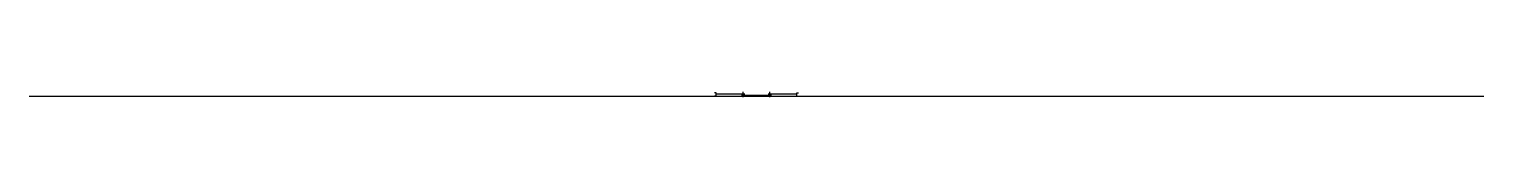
# Model space of a CAD drawing. Units: millimetres at full size, sheet at 1:100. Extents: x -15551 to 15061, y -3510 to -3400.
import ezdxf

# ---------------------------------------------------------------- set-up
doc = ezdxf.new("R2010")
doc.units = ezdxf.units.MM
doc.header["$LTSCALE"] = 100
doc.layers.add('0-0', color=7, linetype='Continuous')

msp = doc.modelspace()

# ---------------------------------------------------------------- linework, layer by layer
at = {"layer": '0-0'}
for p, q in [((-15551, -3489.8), (15061.2, -3489.8)), ((-1094.9, -3419.8), (-1129.9, -3419.8)), ((-1094.9, -3489.8), (-1129.9, -3489.8)), ((-1094.9, -3489.8), (-1094.9, -3419.8)), ((-1094.9, -3442.8), (-493.2, -3442.8)), ((-563.2, -3466.8), (73.4, -3466.8)), ((-528.2, -3509.8), (-528.2, -3399.8)), ((3.4, -3442.8), (605.1, -3442.8)), ((38.4, -3509.8), (38.4, -3399.8)), ((605.1, -3419.8), (640.1, -3419.8)), ((605.1, -3489.8), (605.1, -3419.8)), ((605.1, -3489.8), (640.1, -3489.8))]:
    msp.add_line(p, q, dxfattribs=at)

doc.saveas('drawing.dxf')
